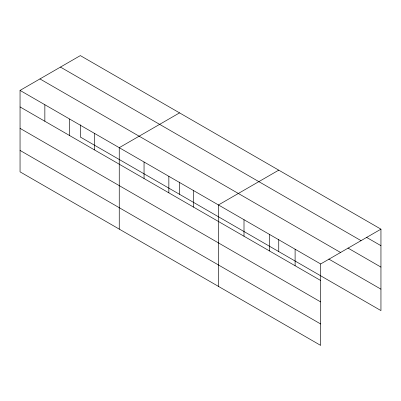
<?xml version="1.0" encoding="UTF-8"?>
<svg xmlns="http://www.w3.org/2000/svg" width="401" height="401" viewBox="0 0 401 401"><rect width="100%" height="100%" fill="white"/><g stroke="black" fill="none" stroke-linecap="round" stroke-linejoin="round"><path stroke-width="0.6" d="M20.05 90.41L320.66 263.968L320.66 345.396L20.05 171.844L20.05 90.41L80.34 55.604L380.95 229.156L380.95 310.59L80.34 137.032L80.34 124.796M179.543 112.876L119.252 147.683L119.252 229.116M278.745 170.149L218.45 204.956L218.45 286.389M320.66 263.968L380.95 229.156M366.579 237.387L380.95 245.683M60.446 67.087L361.055 240.645M347.948 248.049L380.95 267.101M39.945 78.927L340.554 252.48M328.78 259.051L380.95 289.171M20.05 106.937L320.66 280.494M20.05 128.36L320.66 301.913M20.05 150.425L320.66 323.978M295.106 249.211L295.106 265.743M278.745 239.342L278.745 251.577M269.552 234.46L269.552 250.991M244.003 219.708L244.003 236.239M193.653 190.64L193.653 207.167M179.543 182.069L179.543 194.305M168.851 176.32L168.851 192.846M144.049 162.004L144.049 178.53M94.451 133.368L94.451 149.894M69.649 119.047L69.649 135.573M44.852 104.731L44.852 121.257"/></g></svg>
